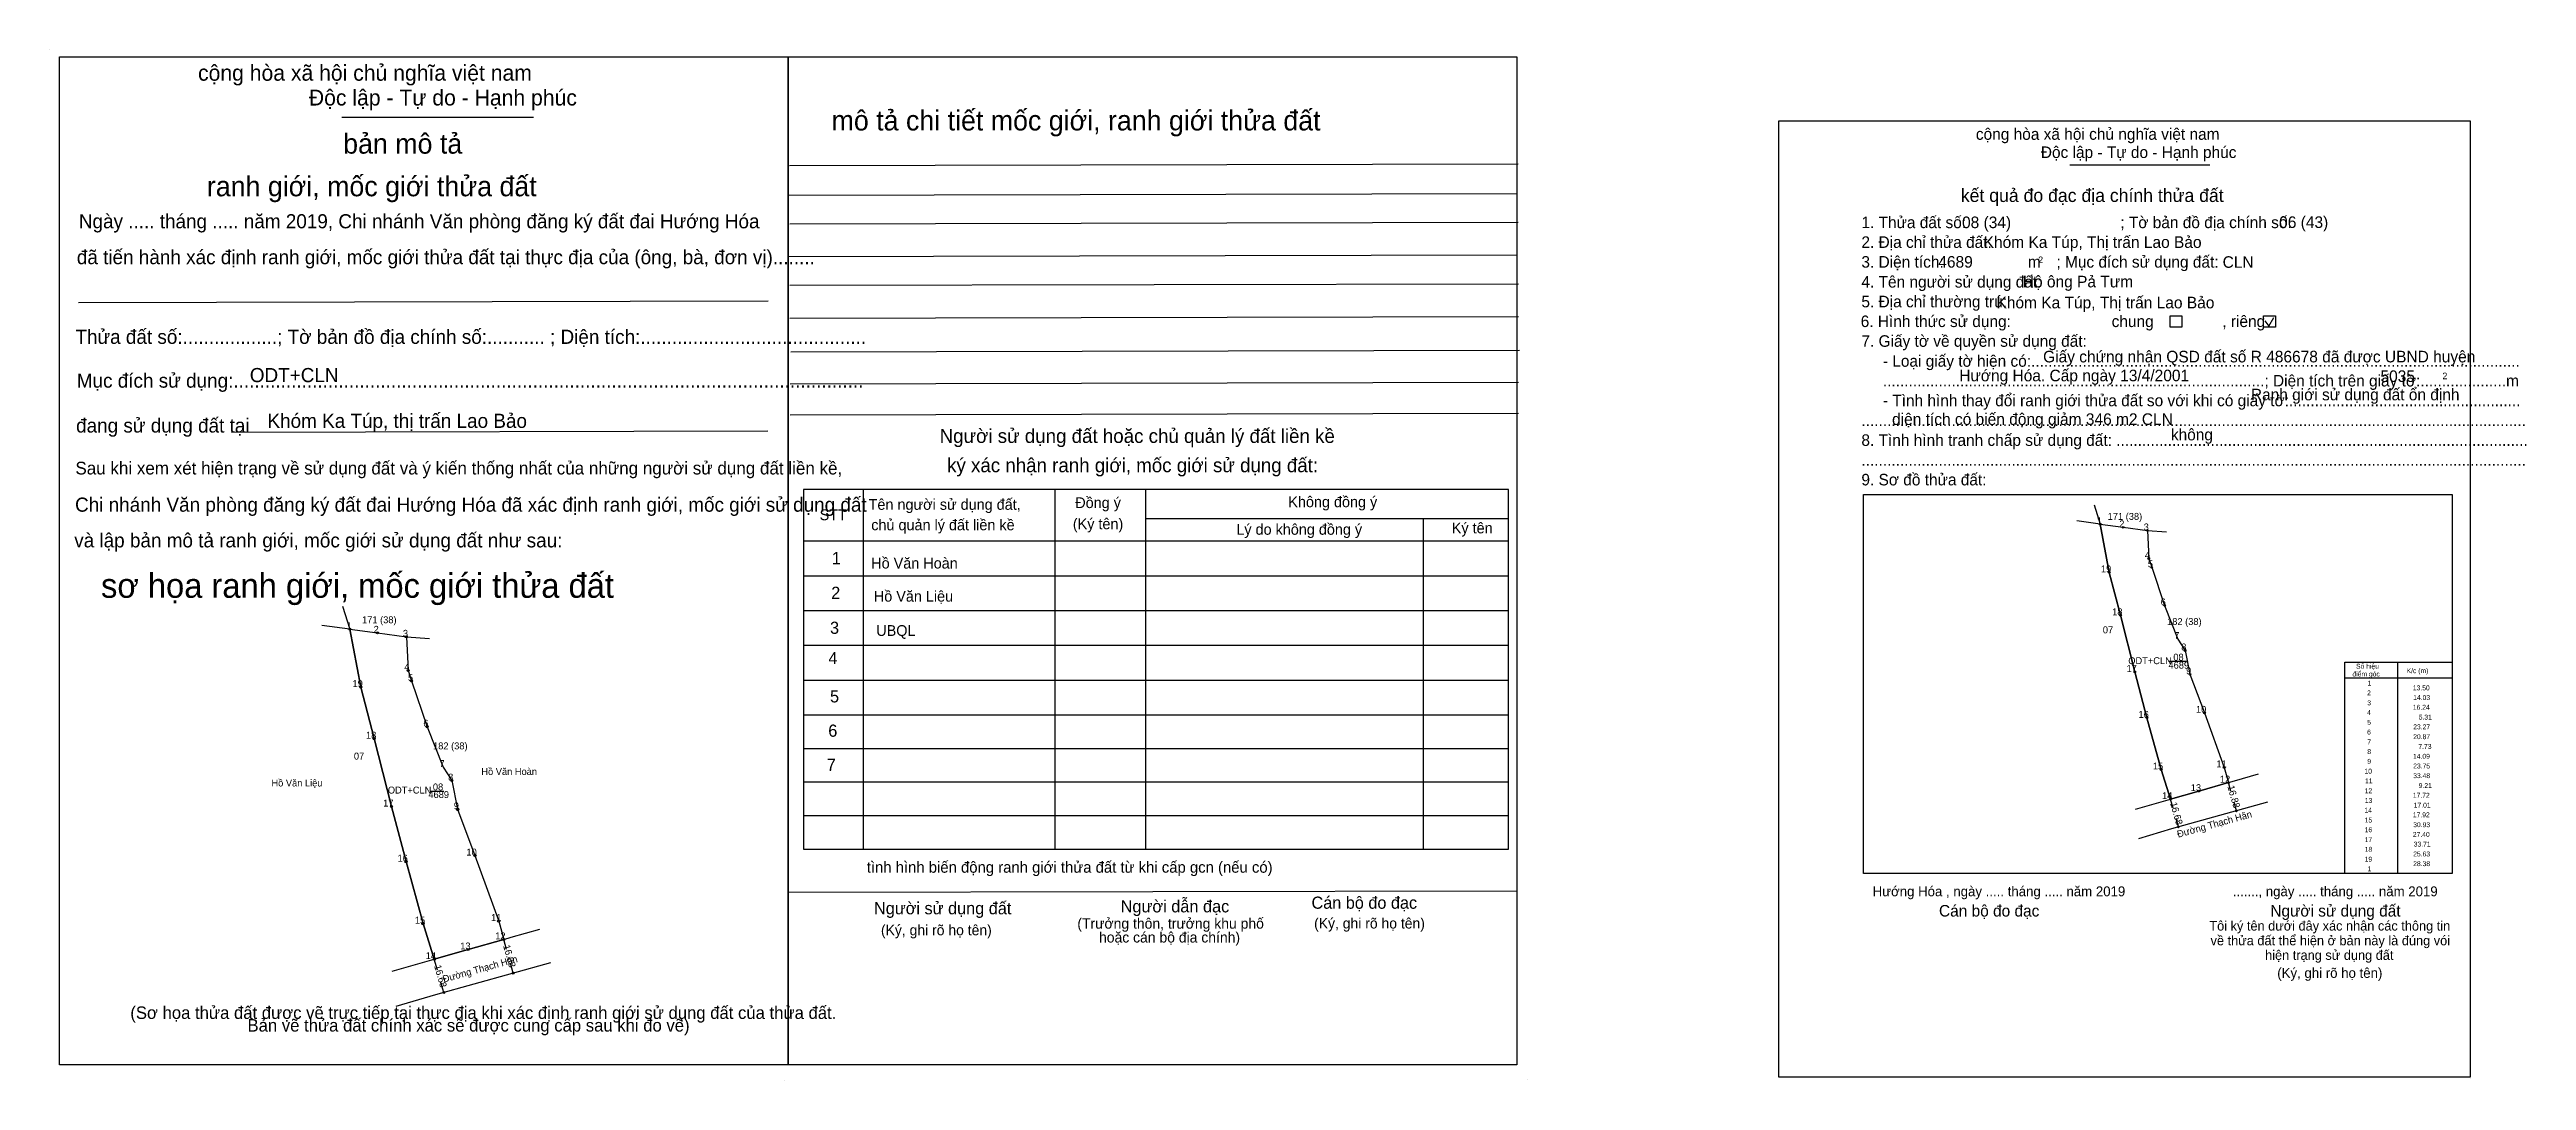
# Model space of a CAD drawing. Extents: x 533202 to 536313, y 1836053 to 1836662.
# Drawn here: x 533202 to 534633, y 1836053 to 1836648 of the extents above; entities that cross this region are included whole.
import ezdxf

# ---------------------------------------------------------------- set-up
doc = ezdxf.new("R2010")
doc.units = 0
for name, color, linetype in [('Level 1', 7, 'Continuous'), ('Level 10', 7, 'Continuous'), ('Level 16', 7, 'Continuous'), ('Level 2', 7, 'Continuous'), ('Level 32', 7, 'Continuous'), ('Level 40', 7, 'Continuous'), ('Level 63', 7, 'Continuous')]:
    doc.layers.add(name, color=color, linetype=linetype)

msp = doc.modelspace()

# ---------------------------------------------------------------- linework, layer by layer
at = {"layer": 'Level 1'}
for p, q in [((533629.7, 1836581.4), (534050.4, 1836582.3)), ((533629.2, 1836564.3), (534050, 1836565.2)), ((533629.8, 1836547.6), (534050.5, 1836548.6)), ((533628.8, 1836528.8), (534049.6, 1836529.7)), ((533629.8, 1836512.2), (534050.6, 1836513.1)), ((533219.2, 1836502.3), (533617.4, 1836503.2)), ((533629.8, 1836493.2), (534050.6, 1836494.2)), ((533630.4, 1836473.8), (534051.2, 1836474.7)), ((533630, 1836455.3), (534050.7, 1836456.2)), ((533630, 1836437.4), (534050.7, 1836438.3)), ((533307.6, 1836427.5), (533617.1, 1836428.2)), ((533629.1, 1836161.8), (534049.9, 1836162.7))]:
    msp.add_line(p, q, dxfattribs=at)
for points in [[(533208.2, 1836644.1), (534049.7, 1836644.1), (534049.7, 1836062.2), (533208.2, 1836062.2)], [(534386.4, 1836374.3), (534399.8, 1836372.5), (534413.7, 1836370.7), (534414.5, 1836354.5), (534416.2, 1836349.4), (534423.7, 1836327.4), (534431.3, 1836308), (534435.5, 1836301.4), (534438.3, 1836287.7), (534446.7, 1836265.4), (534458.1, 1836233.9), (534460.5, 1836225.1), (534443.4, 1836220.2), (534427.1, 1836215.6), (534421.7, 1836232.7), (534413.5, 1836262.5), (534406.5, 1836289), (534398.2, 1836321.7), (534391.7, 1836346.5)], [(533375.8, 1836313.7), (533391.8, 1836311.6), (533408.5, 1836309.3), (533409.5, 1836289.9), (533411.5, 1836283.8), (533420.5, 1836257.4), (533429.7, 1836234.1), (533434.7, 1836226.3), (533438.1, 1836209.7), (533448.1, 1836183), (533461.8, 1836145.2), (533464.7, 1836134.6), (533444.2, 1836128.8), (533424.6, 1836123.2), (533418.1, 1836143.7), (533408.3, 1836179.5), (533399.9, 1836211.3), (533389.9, 1836250.5), (533382.2, 1836280.3)]]:
    msp.add_lwpolyline(points, close=True, dxfattribs=at)
at = {"layer": 'Level 10'}
for p, q in [((534383, 1836385.4), (534386.4, 1836374.3)), ((534386.4, 1836374.3), (534372.9, 1836376.2)), ((534386.4, 1836374.3), (534399.8, 1836372.5)), ((534399.8, 1836372.5), (534413.7, 1836370.7)), ((534413.7, 1836370.7), (534424.8, 1836369.8)), ((533371.7, 1836327), (533375.8, 1836313.7)), ((533375.8, 1836313.7), (533359.6, 1836315.9)), ((533375.8, 1836313.7), (533391.8, 1836311.6)), ((533391.8, 1836311.6), (533408.5, 1836309.3)), ((533408.5, 1836309.3), (533421.9, 1836308.3))]:
    msp.add_line(p, q, dxfattribs=at)
at = {"layer": 'Level 2'}
for p, q in [((533202.5, 1836648.3), (533202.5, 1836648.3)), ((533371.2, 1836609.2), (533481.9, 1836609.2)), ((534200.9, 1836607.1), (534200.9, 1836607.1)), ((534369, 1836581.8), (534449.8, 1836581.8)), ((534481.6, 1836491.6), (534483.9, 1836488.6)), ((534483.9, 1836488.6), (534486.7, 1836493.6)), ((534044.8, 1836394.3), (533637.8, 1836394.3)), ((533637.8, 1836394.3), (533637.8, 1836186.7)), ((533672.2, 1836394.3), (533672.2, 1836186.7)), ((533782.9, 1836394.3), (533782.9, 1836186.7)), ((533835.3, 1836394.3), (533835.3, 1836186.7)), ((534044.8, 1836186.7), (534044.8, 1836394.3)), ((534249.8, 1836391.4), (534589.7, 1836391.4)), ((534249.8, 1836172.7), (534249.8, 1836391.4)), ((534589.7, 1836391.4), (534589.7, 1836172.7)), ((533835.3, 1836377.5), (534044.8, 1836377.5)), ((533995.6, 1836377.5), (533995.6, 1836186.7)), ((533637.8, 1836364.6), (534044.8, 1836364.6)), ((533637.8, 1836344.5), (534044.8, 1836344.5)), ((533637.8, 1836324.5), (534044.8, 1836324.5)), ((533637.8, 1836304.4), (534044.8, 1836304.4)), ((533637.8, 1836284.3), (534044.8, 1836284.3)), ((533637.8, 1836264.3), (534044.8, 1836264.3)), ((533637.8, 1836244.9), (534044.8, 1836244.9)), ((533637.8, 1836225.5), (534044.8, 1836225.5)), ((533637.8, 1836206.1), (534044.8, 1836206.1)), ((533637.8, 1836186.7), (534044.8, 1836186.7)), ((534589.7, 1836172.7), (534249.8, 1836172.7)), ((533626.7, 1836053.2), (533626.7, 1836053.2)), ((534056, 1836053.9), (534056, 1836053.9)), ((534600.1, 1836055), (534600.1, 1836055))]:
    msp.add_line(p, q, dxfattribs=at)
for points in [[(533208.2, 1836062.2), (533208.2, 1836062.2), (533208.2, 1836644.1), (533628.9, 1836644.1), (533628.9, 1836644.1)], [(533628.9, 1836644.1), (533628.9, 1836062.2), (533208.2, 1836062.2)], [(533629, 1836644.1), (534049.7, 1836644.1), (534049.7, 1836062.2), (534049.7, 1836062.2)], [(534049.7, 1836062.2), (533629, 1836062.2), (533629, 1836644.1)], [(533629, 1836644.1), (534049.7, 1836644.1), (534049.7, 1836062.2)], [(534049.7, 1836062.2), (533629, 1836062.2), (533629, 1836644.1)]]:
    msp.add_lwpolyline(points, dxfattribs=at)
for points in [[(534200.9, 1836607.1), (534600.1, 1836607.1), (534600.1, 1836055), (534200.9, 1836055)], [(534426.8, 1836494.5), (534433.6, 1836494.5), (534433.6, 1836488.1), (534426.8, 1836488.1)], [(534480.7, 1836494.5), (534487.6, 1836494.5), (534487.6, 1836488.1), (534480.7, 1836488.1)]]:
    msp.add_lwpolyline(points, close=True, dxfattribs=at)
at = {"layer": 'Level 40'}
for p, q in [((534386.4, 1836374.3), (534391.7, 1836346.5)), ((534413.7, 1836370.7), (534414.5, 1836354.5)), ((534414.5, 1836354.5), (534416.2, 1836349.4)), ((534416.2, 1836349.4), (534423.7, 1836327.4)), ((534391.7, 1836346.5), (534398.2, 1836321.7)), ((534398.2, 1836321.7), (534406.5, 1836289)), ((534423.7, 1836327.4), (534431.3, 1836308)), ((533375.8, 1836313.7), (533382.2, 1836280.3)), ((533408.5, 1836309.3), (533409.5, 1836289.9)), ((534431.3, 1836308), (534435.5, 1836301.4)), ((534435.5, 1836301.4), (534438.3, 1836287.7)), ((533382.2, 1836280.3), (533389.9, 1836250.5)), ((533409.5, 1836289.9), (533411.5, 1836283.8)), ((533411.5, 1836283.8), (533420.5, 1836257.4)), ((534406.5, 1836289), (534413.5, 1836262.5)), ((534438.3, 1836287.7), (534446.7, 1836265.4)), ((534413.5, 1836262.5), (534421.7, 1836232.7)), ((534446.7, 1836265.4), (534458.1, 1836233.9)), ((533389.9, 1836250.5), (533399.9, 1836211.3)), ((533420.5, 1836257.4), (533429.7, 1836234.1)), ((533429.7, 1836234.1), (533434.7, 1836226.3)), ((534458.1, 1836233.9), (534460.5, 1836225.1)), ((533434.7, 1836226.3), (533438.1, 1836209.7)), ((534421.7, 1836232.7), (534427.1, 1836215.6)), ((533399.9, 1836211.3), (533408.3, 1836179.5)), ((533438.1, 1836209.7), (533448.1, 1836183)), ((533408.3, 1836179.5), (533418.1, 1836143.7)), ((533448.1, 1836183), (533461.8, 1836145.2)), ((533418.1, 1836143.7), (533424.6, 1836123.2)), ((533461.8, 1836145.2), (533464.7, 1836134.6))]:
    msp.add_line(p, q, dxfattribs=at)
for points in [[(534427.1, 1836215.6), (534443.4, 1836220.2)], [(534443.4, 1836220.2), (534460.5, 1836225.1)], [(534460.5, 1836225.1), (534464.1, 1836226.1), (534477.9, 1836230.1)], [(534406.8, 1836209.8), (534427.1, 1836215.6)], [(534483.1, 1836213.8), (534427.7, 1836198.4), (534408.6, 1836192.7)], [(533444.2, 1836128.8), (533464.7, 1836134.6)], [(533464.7, 1836134.6), (533469, 1836135.8), (533485.6, 1836140.6)], [(533400.2, 1836116.3), (533424.6, 1836123.2)], [(533491.8, 1836121.1), (533425.3, 1836102.7), (533402.4, 1836095.8)], [(533424.6, 1836123.2), (533444.2, 1836128.8)]]:
    msp.add_lwpolyline(points, dxfattribs=at)
at = {"layer": 'Level 63'}
for p, q in [((534426, 1836295.3), (534436.3, 1836295.3)), ((534527.8, 1836294.6), (534589.7, 1836294.6)), ((534527.8, 1836172.7), (534527.8, 1836294.6)), ((534558.1, 1836294.6), (534558.1, 1836172.7)), ((534589.7, 1836294.6), (534589.7, 1836172.7)), ((534527.8, 1836285.6), (534589.7, 1836285.6)), ((533422.5, 1836220.2), (533430.2, 1836220.2)), ((534461.9, 1836220.2), (534460.5, 1836225.1)), ((534428.6, 1836210.4), (534427.1, 1836215.6)), ((534465.1, 1836208.8), (534463.8, 1836213.6)), ((534431.6, 1836199.5), (534430.3, 1836204.4)), ((534589.7, 1836172.7), (534527.8, 1836172.7)), ((533466.3, 1836128.8), (533464.7, 1836134.6)), ((533426.4, 1836116.9), (533424.6, 1836123.2)), ((533470.2, 1836115.1), (533468.6, 1836120.8)), ((533430.1, 1836103.9), (533428.4, 1836109.8))]:
    msp.add_line(p, q, dxfattribs=at)
for centre, radius in [((534386.4, 1836374.3), 0.5), ((534399.8, 1836372.5), 0.5), ((534413.7, 1836370.7), 0.5), ((534414.5, 1836354.5), 0.5), ((534416.2, 1836349.4), 0.5), ((534391.7, 1836346.5), 0.5), ((534398.2, 1836321.7), 0.5), ((534423.7, 1836327.4), 0.5), ((533375.8, 1836313.7), 0.6), ((533391.8, 1836311.6), 0.6), ((533408.5, 1836309.3), 0.6), ((534435.5, 1836301.4), 0.5), ((533382.2, 1836280.3), 0.6), ((533409.5, 1836289.9), 0.6), ((533411.5, 1836283.8), 0.6), ((534406.5, 1836289), 0.5), ((534438.3, 1836287.7), 0.5), ((534413.5, 1836262.5), 0.5), ((534446.7, 1836265.4), 0.5), ((533389.9, 1836250.5), 0.6), ((533420.5, 1836257.4), 0.6), ((534458.1, 1836233.9), 0.5), ((533434.7, 1836226.3), 0.6), ((534421.7, 1836232.7), 0.5), ((534443.4, 1836220.2), 0.5), ((534460.5, 1836225.1), 0.5), ((534460.5, 1836225.1), 0.5), ((533399.9, 1836211.3), 0.6), ((533438.1, 1836209.7), 0.6), ((534427.1, 1836215.6), 0.5), ((534465.1, 1836208.8), 0.5), ((534431.6, 1836199.5), 0.5), ((533408.3, 1836179.5), 0.6), ((533448.1, 1836183), 0.6), ((533418.1, 1836143.7), 0.6), ((533461.8, 1836145.2), 0.6), ((533464.7, 1836134.6), 0.6), ((533464.7, 1836134.6), 0.6), ((533424.6, 1836123.2), 0.6), ((533444.2, 1836128.8), 0.6), ((533470.2, 1836115.1), 0.6), ((533430.1, 1836104), 0.6)]:
    msp.add_circle(centre, radius, dxfattribs=at)

# ---------------------------------------------------------------- texts
at = {"layer": 'Level 1'}
for s, height, p in [('ODT+CLN', 4, (534402.7, 1836293.5)), ('4689', 4, (534425.9, 1836290.9)), ('08', 4, (534428.7, 1836295.5)), ('ODT+CLN', 4, (533397.8, 1836218.8)), ('4689', 4, (533421.2, 1836216.2)), ('08', 4, (533423.8, 1836220.6)), ('(Sơ họa thửa đất được vẽ trực tiếp tại thực địa khi xác định ranh giới sử dụng đất của thửa đất.', 7.2, (533249.1, 1836088.7)), (' Bản vẽ thửa đất chính xác sẽ được cung cấp sau khi đo vẽ)', 7.2, (533314.1, 1836081.4))]:
    msp.add_text(s, height=height, dxfattribs=at).set_placement(p)
at = {"layer": 'Level 16'}
for s, height, p in [('Ngày ..... tháng ..... năm 2019, Chi nhánh Văn phòng đăng ký đất đai Hướng Hóa', 8.16, (533219.4, 1836545.1)), (' đã tiến hành xác định ranh giới, mốc giới thửa đất tại thực địa của (ông, bà, đơn vị)........', 8.16, (533215.2, 1836524.4)), ('Thửa đất số:..................; Tờ bản đồ địa chính số:........... ; Diện tích:...........................................', 8.1598, (533217.4, 1836478.4)), ('ODT+CLN', 8.16, (533318.1, 1836456.3)), ('Mục đích sử dụng:........................................................................................................................', 8.1598, (533218.2, 1836453.1)), ('đang sử dụng đất tại', 8.16, (533217.8, 1836427.2)), ('Khóm Ka Túp, thị trấn Lao Bảo', 8.16, (533328.3, 1836429.9)), ('Sau khi xem xét hiện trạng về sử dụng đất và ý kiến thống nhất của những người sử dụng đất liền kề,', 7.344, (533217.4, 1836403)), ('Chi nhánh Văn phòng đăng ký đất đai Hướng Hóa đã xác định ranh giới, mốc giới sử dụng đất', 8.16, (533217.2, 1836381.5)), (' và lập bản mô tả ranh giới, mốc giới sử dụng đất như sau:', 8.16, (533213.7, 1836360.9))]:
    msp.add_text(s, height=height, dxfattribs=at).set_placement(p)
at = {"layer": 'Level 2'}
for s, height, p in [('cộng hòa xã hội chủ nghĩa việt nam', 9.13, (533288.2, 1836630.3)), ('Độc lập - Tự do - Hạnh phúc', 9.13, (533352.2, 1836616)), ('mô tả chi tiết mốc giới, ranh giới thửa đất', 11.558, (533654, 1836601.6)), ('bản mô tả', 11.56, (533372, 1836588.2)), ('cộng hòa xã hội chủ nghĩa việt nam', 6.663, (534314.7, 1836596.2)), ('Độc lập - Tự do - Hạnh phúc', 6.663, (534352.2, 1836585.7)), ('ranh giới, mốc giới thửa đất', 11.559, (533293.3, 1836563.6)), ('kết quả đo đạc địa chính thửa đất', 7.616, (534306, 1836560.3)), ('1. Thửa đất số:', 6.663, (534248.6, 1836545.2)), ('08 (34)', 6.69, (534306.7, 1836545.2)), ('; Tờ bản đồ địa chính số:', 6.663, (534398.1, 1836545.2)), ('06 (43)', 6.69, (534489.8, 1836545.3)), ('2. Địa chỉ thửa đất:', 6.663, (534248.6, 1836533.8)), ('Khóm Ka Túp, Thị trấn Lao Bảo', 6.69, (534319.2, 1836533.8)), ('3. Diện tích:', 6.663, (534248.6, 1836522.4)), ('4689', 6.69, (534293, 1836522.4)), ('m', 6.66, (534344.7, 1836522.4)), ('2', 3.81, (534350.7, 1836525)), ('; Mục đích sử dụng đất:', 6.663, (534361.2, 1836522.4)), (' CLN', 6.67, (534454.7, 1836522.3)), ('4. Tên người sử dụng đất:', 6.663, (534248.6, 1836510.9)), ('5. Địa chỉ thường trú:', 6.663, (534248.6, 1836499.5)), ('Khóm Ka Túp, Thị trấn Lao Bảo', 6.69, (534326.6, 1836498.9)), ('Hộ ông Pả Tưm', 6.69, (534341.8, 1836511)), ('6. Hình thức sử dụng:', 6.663, (534248.2, 1836488.1)), ('chung                , riêng', 6.663, (534393.1, 1836488.1)), ('7. Giấy tờ về quyền sử dụng đất:', 6.663, (534248.6, 1836476.7)), ('     - Loại giấy tờ hiện có:..................................................................................................................', 6.6629, (534248.6, 1836465.2)), ('Hướng Hóa. Cấp ngày 13/4/2001', 6.69, (534305.1, 1836456.8)), ('Giấy chứng nhận QSD đất số R 486678 đã được UBND huyện', 6.69, (534353.5, 1836467.7)), ('5035', 6.69, (534548.3, 1836456.4)), ('     - Tình hình thay đổi ranh giới thửa đất so với khi có giấy tờ:......................................................', 6.6629, (534248.6, 1836442.4)), ('     .........................................................................................; Diện tích trên giấy tờ:....................m', 6.6629, (534248.6, 1836453.8)), ('Ranh giới sử dụng đất ổn định', 6.671, (534473.5, 1836445.8)), ('2', 3.81, (534584.1, 1836458)), ('diện tích có biến động giảm 346 m2 CLN', 6.69, (534266.3, 1836431.6)), ('Người sử dụng đất hoặc chủ quản lý đất liền kề ', 8.08, (533716.4, 1836421.2)), ('8. Tình hình tranh chấp sử dụng đất: ................................................................................................', 6.6629, (534248.6, 1836419.5)), ('...........................................................................................................................................................', 6.6629, (534248.6, 1836431)), ('không', 6.66, (534427.3, 1836422.7)), ('ký xác nhận ranh giới, mốc giới sử dụng đất:', 8.08, (533720.7, 1836404.3)), ('...........................................................................................................................................................', 6.6629, (534248.6, 1836408.1)), ('Không đồng ý', 6.221, (533917.7, 1836384.1)), ('9. Sơ đồ thửa đất:', 6.663, (534248.6, 1836396.7)), ('STT', 6.22, (533647.1, 1836376.6)), ('Tên người sử dụng đất,', 6.221, (533675.4, 1836382.6)), ('chủ quản lý đất liền kề', 6.221, (533676.9, 1836370.8)), ('(Ký tên)', 6.22, (533793.3, 1836371.4)), ('Đồng ý', 6.22, (533794.7, 1836383.6)), ('Lý do không đồng ý', 6.221, (533887.7, 1836368.2)), ('Ký tên', 6.22, (534012.1, 1836369)), ('1', 7.02, (533654.1, 1836351.2)), ('Hồ Văn Hoàn', 6.22, (533676.9, 1836348.7)), ('sơ họa ranh giới, mốc giới thửa đất', 14.107, (533232.2, 1836331.8)), ('2', 7.02, (533653.8, 1836331.2)), ('Hồ Văn Liệu', 6.22, (533678.4, 1836329.6)), ('3', 7.02, (533653.1, 1836311)), ('UBQL', 6.22, (533679.8, 1836309.8)), ('4', 7.02, (533652.2, 1836293.5)), ('5', 7.02, (533653.1, 1836271.4)), ('6', 7.02, (533652.1, 1836251.6)), ('Hồ Văn Hoàn', 4, (533451.8, 1836229.5)), ('7', 7.04, (533651.2, 1836231.9)), ('Hồ Văn Liệu', 4, (533330.6, 1836222.9)), ('tình hình biến động ranh giới thửa đất từ khi cấp gcn (nếu có)', 6.421, (533674.3, 1836173.1)), ('Hướng Hóa , ngày ..... tháng ..... năm 2019', 5.706, (534255.1, 1836159.5)), ('......., ngày ..... tháng ..... năm 2019', 5.706, (534463, 1836159.5)), ('Người sử dụng đất', 7.024, (533678.5, 1836149.1)), ('Người dẫn đạc', 7.04, (533820.9, 1836150.2)), ('Cán bộ đo đạc', 7.008, (533931.1, 1836152.3)), ('Cán bộ đo đạc', 6.663, (534293.4, 1836147.8)), ('Người sử dụng đất', 6.663, (534484.7, 1836147.8)), ('(Ký, ghi rõ họ tên)', 6.02, (533682.5, 1836137)), ('(Trưởng thôn, trưởng khu phố', 6.02, (533795.9, 1836140.8)), ('hoặc cán bộ địa chính)', 6.02, (533808.4, 1836132.8)), ('(Ký, ghi rõ họ tên)', 6.02, (533932.6, 1836140.9)), ('Tôi ký tên dưới đây xác nhận các thông tin', 5.505, (534449.5, 1836139.7)), ('về thửa đất thể hiện ở bản này là đúng vói', 5.505, (534450.2, 1836131.2)), ('hiện trạng sử dụng đất', 5.505, (534481.7, 1836122.8)), ('(Ký, ghi rõ họ tên)', 5.711, (534488.7, 1836112.4)), ('.', 1.9, (534599.7, 1836054))]:
    msp.add_text(s, height=height, dxfattribs=at).set_placement(p)
at = {"layer": 'Level 32'}
for s, p in [('171 (38)', (534390.8, 1836376.8)), ('171 (38)', (533382.9, 1836317.1)), ('182 (38)', (534425.1, 1836316.1)), ('07', (534388, 1836311.3)), ('182 (38)', (533423.9, 1836244.3)), ('07', (533378.2, 1836238.4))]:
    msp.add_text(s, height=4, dxfattribs=at).set_placement(p)
at = {"layer": 'Level 63'}
for s, height, p in [(' 1', 4, (534383.1, 1836374.3)), (' 2', 4, (534396, 1836372.5)), (' 3', 4, (534410.1, 1836370.7)), (' 19', 4, (534385.4, 1836346.5)), (' 4', 4, (534410.8, 1836354.5)), (' 5', 4, (534412.5, 1836349.4)), (' 18', 4, (534391.9, 1836321.7)), (' 6', 4, (534419.9, 1836327.4)), (' 1', 4, (533372.5, 1836313.7)), (' 2', 4, (533388.1, 1836311.6)), (' 3', 4, (533405, 1836309.3)), (' 7', 4, (534427.7, 1836308)), (' 8', 4, (534431.8, 1836301.4)), (' 4', 4, (533405.8, 1836289.9)), (' 17', 4, (534400.2, 1836289)), (' 9', 4, (534434.6, 1836287.7)), ('Số hiệu', 2.82, (534534.2, 1836290.9)), ('K/c (m)', 2.82, (534563.4, 1836288.3)), (' 19', 4, (533375.9, 1836280.3)), (' 5', 4, (533407.9, 1836283.8)), ('điểm góc', 2.82, (534532.1, 1836286.4)), (' 2', 2.82, (534539.5, 1836275.5)), (' 1', 2.82, (534539.8, 1836281.1)), ('13.50', 2.82, (534567, 1836278.4)), (' 16', 4, (534407.1, 1836262.5)), (' 10', 4, (534440.3, 1836265.4)), (' 4', 2.82, (534539.5, 1836264.2)), (' 3', 2.82, (534539.6, 1836269.8)), ('16.24', 2.82, (534567, 1836267.2)), ('14.03', 2.82, (534567.2, 1836272.8)), ('5.31', 2.82, (534570.4, 1836261.5)), (' 18', 4, (533383.7, 1836250.5)), (' 6', 4, (533416.8, 1836257.4)), (' 5', 2.82, (534539.6, 1836258.5)), (' 6', 2.82, (534539.5, 1836252.9)), (' 7', 2.82, (534539.6, 1836247.2)), ('23.27', 2.82, (534567.2, 1836255.9)), ('20.87', 2.82, (534567.2, 1836250.2)), (' 7', 4, (533426.1, 1836234.1)), (' 15', 4, (534415.4, 1836232.7)), (' 11', 4, (534452.1, 1836233.9)), (' 8', 2.82, (534539.6, 1836241.6)), (' 9', 2.82, (534539.6, 1836236)), ('14.09', 2.82, (534567.1, 1836238.9)), ('23.75', 2.82, (534567.2, 1836233.3)), ('7.73', 2.82, (534570.2, 1836244.6)), (' 8', 4, (533431.1, 1836226.3)), (' 14', 4, (534420.7, 1836215.6)), (' 13', 4, (534437.3, 1836220.2)), (' 12', 4, (534454.1, 1836225.1)), (' 10', 2.82, (534538, 1836230.3)), (' 12', 2.82, (534538.1, 1836219)), (' 11', 2.82, (534538.3, 1836224.7)), ('33.48', 2.82, (534567.2, 1836227.7)), ('17.72', 2.82, (534567, 1836216.4)), ('9.21', 2.82, (534570.4, 1836222)), (' 17', 4, (533393.6, 1836211.3)), (' 9', 4, (533434.4, 1836209.7)), (' 14', 2.82, (534538, 1836207.8)), (' 13', 2.82, (534538.2, 1836213.4)), (' 15', 2.82, (534538.1, 1836202.1)), ('17.92', 2.82, (534567, 1836205.1)), ('17.01', 2.82, (534567.5, 1836210.7)), (' 16', 2.82, (534538.1, 1836196.5)), (' 17', 2.82, (534538.1, 1836190.8)), ('27.40', 2.82, (534567, 1836193.8)), ('30.93', 2.82, (534567.2, 1836199.4)), ('33.71', 2.82, (534567.5, 1836188.2)), (' 16', 4, (533401.9, 1836179.5)), (' 10', 4, (533441.7, 1836183)), (' 19', 2.82, (534538.1, 1836179.5)), (' 18', 2.82, (534538.1, 1836185.2)), (' 1', 2.82, (534539.8, 1836173.9)), ('28.38', 2.82, (534567.2, 1836176.9)), ('25.63', 2.82, (534567.2, 1836182.5)), (' 15', 4, (533411.9, 1836143.7)), (' 11', 4, (533455.9, 1836145.2)), (' 12', 4, (533458.3, 1836134.6)), (' 14', 4, (533418.2, 1836123.2)), (' 13', 4, (533438.1, 1836128.8))]:
    msp.add_text(s, height=height, dxfattribs=at).set_placement(p)
for s, rotation, p in [('16.88', 285.8275, (534459.9, 1836222.9)), ('16.68', 285.8275, (534426.8, 1836213.2)), ('Đường Thạch Hãn', 15.4964, (534431.5, 1836193.3)), ('16.68', 285.8275, (533424.5, 1836119.3)), ('Đường Thạch Hãn', 15.4964, (533430.1, 1836109.7)), ('16.88', 285.8275, (533464.3, 1836130.9))]:
    msp.add_text(s, height=4, rotation=rotation, dxfattribs=at).set_placement(p)

doc.saveas('drawing.dxf')
